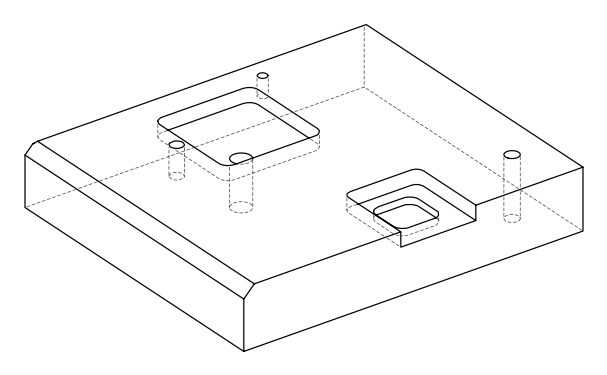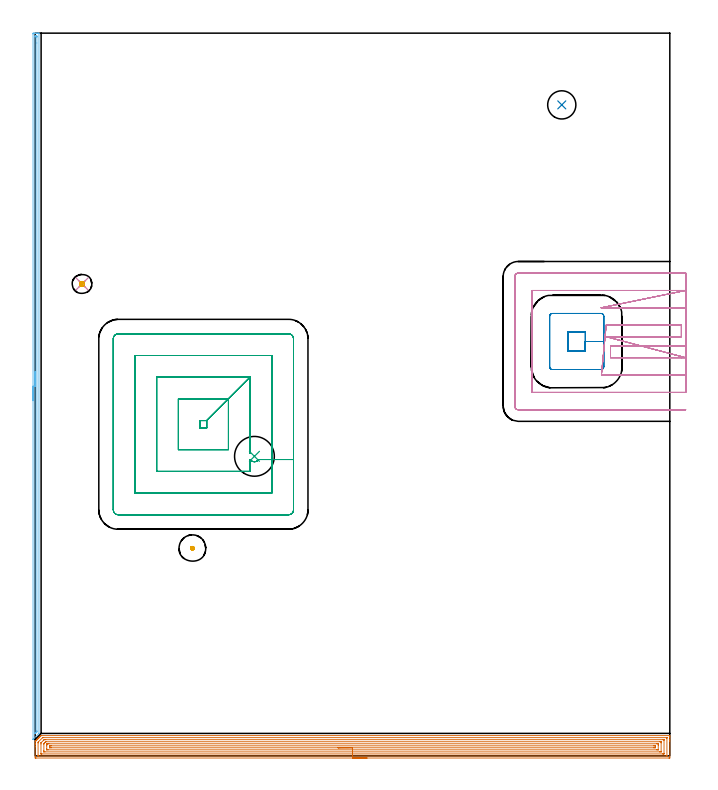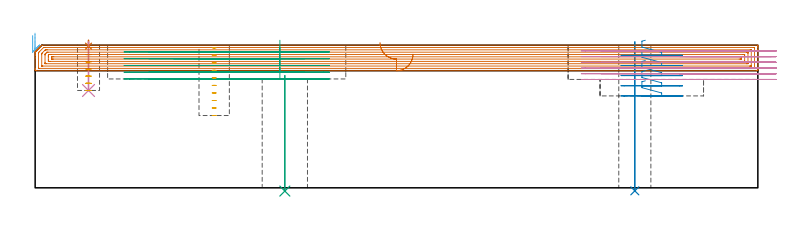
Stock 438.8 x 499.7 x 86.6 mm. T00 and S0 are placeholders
(PLAN: 11 operations, 8 tool changes, 65.2 min)
(1 SPOT_DRILL | STEP1POCKET | NXT0321_9005460120000 | 0.03 min | 3 mm3)
(2 INDEXABLE_INSERT_DRILL_THROUGH_HOLE_FROM_SOLID | STEP1HOLE | NXT0302_010 | 0.36 min | 25812 mm3)
(3 INDEXABLE_INSERT_DRILL_THROUGH_HOLE_FROM_SOLID_1 | STEP1HOLE_1 | NXT0302_026 | 0.29 min | 51371 mm3)
(4 DRILL_BLIND_HOLE_INTO_CENTER | STEP1POCKET | NXT0301_128 | 0.12 min | 2972 mm3)
(5 MILL_ROUGH_BLIND_HOLE_CONTOUR | STEP1POCKET | NXT0201_010 | Spiral | 0.47 min | 894 mm3)
(6 AREA_MILL | FG_CHAMFER_SURFACE | UGT0205_001 | 7.95 min | 4131 mm3)
(7 AREA_MILL_1 | FG_CHAMFER_SURFACE_1 | UGT0205_001 | 21.29 min | 52660 mm3)
(8 MILL_RECTANGULAR_POCKET | POCKET_RECTANGULAR_STRAIGHT | UGT0201_109 | Follow Part, ap 6.35, ae 75% | 2.86 min | 118564 mm3)
(9 MILL_RECTANGULAR_POCKET_1 | POCKET_RECTANGULAR_STRAIGHT_1 | UGT0201_104 | Follow Part, ap 5, ae 75% | 14.6 min | 414827 mm3)
(10 MILL_SLOT | SLOT_PARTIAL_RECTANGULAR | NXT0201_012 | Follow Part, ap 4, ae 75% | 16.8 min | 183762 mm3)
(11 MILL_BLIND_HOLE_FROM_SOLID_MATERIAL | STEP1POCKET_1 | NXT0201_012 | Spiral | 0.46 min | 11373 mm3)
(TOOL NXT0321_9005460120000 | NC Spot Drill, 142deg, 12mm, Carbide, Uncoated | D12 PA142 FL30 Z2)
(TOOL NXT0302_010 | Index. Insert Drill 19.5mm [880-D1950L25-05] | D19.5 PA176 FL98 Z2)
(TOOL NXT0302_026 | Index. Insert Drill 27.5mm [880-D2750L32-03] | D27.5 PA176 FL83 Z2)
(TOOL NXT0301_128 | Carbide Drill 12mm [861.1-1200-036A1-GP GC34] | D12 PA150 FL37.4 Z2)
(TOOL NXT0201_010 | ENDMILL 10mm [2P460-1000-NA 1630] | D10 FL30 Z6)
(TOOL UGT0205_001 | Chamfer Mill 20 x 3 x 45 deg. | D20 FL50 Z2)
(TOOL UGT0201_109 | End Mill 25.4 mm | D25.4 FL25 Z2)
(TOOL UGT0201_104 | End Mill 20 mm | D20 FL22 Z2)
(TOOL NXT0201_012 | ENDMILL 16mm [2P460-1600-NA 1630] | D16 FL38 Z6)
(OP 1 SPOT_DRILL)
G17 G21 G94 G90
T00 M6
G54
G17 G0 G90 X32.4 Y326.3 S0 M3
G43 Z96.6 H0
G94 G81 G98 Z86.023 F250. R89.6
G80
M5
M2
(OP 2 INDEXABLE_INSERT_DRILL_THROUGH_HOLE_FROM_SOLID)
G17 G21 G94 G90
T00 M6
G54
G17 G0 G90 X364.1 Y450.1 S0 M3
G43 Z96.6 H1
G94 G81 G98 Z-1.84 F250. R88.6
G80
M5
M2
(OP 3 INDEXABLE_INSERT_DRILL_THROUGH_HOLE_FROM_SOLID_1)
G17 G21 G94 G90
T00 M6
G54
G17 G0 G90 X151.6 Y207.1 S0 M3
G43 Z96.6 H1
G94 G81 G98 Z-1.98 F250. R68.1
G80
M5
M2
(OP 4 DRILL_BLIND_HOLE_INTO_CENTER)
G17 G21 G94 G90
T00 M6
G54
G17 G0 G90 X32.4 Y326.3 S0 M3
G43 Z96.6 H1
G94 G81 G98 Z59.1 F250. R88.6
G80
M5
M2
(OP 5 MILL_ROUGH_BLIND_HOLE_CONTOUR)
G17 G21 G94 G90
T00 M6
G54
G17 G0 G90 X32.4 Y326.3 S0 M3
G43 Z96.6 H1
Z85.243
G94 G3 X33.003 Y327.397 R0.714 F250.
X31.489 Y327.735 R1.097
X30.965 Y325.389 R1.7
X31.489 Y327.735 R-1.7
X31.227 Y326.562 R0.85
X32.4 Y326.3 R0.85
G0 Z80.886
G3 X33.003 Y327.397 R0.714
X31.489 Y327.735 R1.097
X30.965 Y325.389 R1.7
X31.489 Y327.735 R-1.7
X31.227 Y326.562 R0.85
X32.4 Y326.3 R0.85
G0 Z76.529
G3 X33.003 Y327.397 R0.714
X31.489 Y327.735 R1.097
X30.965 Y325.389 R1.7
X31.489 Y327.735 R-1.7
X31.227 Y326.562 R0.85
X32.4 Y326.3 R0.85
G0 Z72.171
G3 X33.003 Y327.397 R0.714
X31.489 Y327.735 R1.097
X30.965 Y325.389 R1.7
X31.489 Y327.735 R-1.7
X31.227 Y326.562 R0.85
X32.4 Y326.3 R0.85
G0 Z67.814
G3 X33.003 Y327.397 R0.714
X31.489 Y327.735 R1.097
X30.965 Y325.389 R1.7
X31.489 Y327.735 R-1.7
X31.227 Y326.562 R0.85
X32.4 Y326.3 R0.85
G0 Z63.457
G3 X33.003 Y327.397 R0.714
X31.489 Y327.735 R1.097
X30.965 Y325.389 R1.7
X31.489 Y327.735 R-1.7
X31.227 Y326.562 R0.85
X32.4 Y326.3 R0.85
G0 Z59.1
G3 X33.003 Y327.397 R0.714
X31.489 Y327.735 R1.097
X30.965 Y325.389 R1.7
X31.489 Y327.735 R-1.7
X31.227 Y326.562 R0.85
X32.4 Y326.3 R0.85
G0 Z96.6
M5
M2
(OP 6 AREA_MILL)
G17 G21 G94 G90
T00 M6
G54
G17 G0 G90 X-1.5 Y245.55 S1061 M3
G43 Z96.6 H0
Z92.5
G94 G1 Y245.588 Z91.628 F250.
Y245.702 Z90.763
Y245.891 Z89.912
Y246.153 Z89.08
Y246.487 Z88.274
Y246.89 Z87.5
Y247.358 Z86.764
Y247.89 Z86.072
Y248.479 Z85.429
Y249.122 Z84.84
Y249.814 Z84.308
Y250.55 Z83.84
Y251.324 Z83.437
Y252.13 Z83.103
Y252.962 Z82.841
Y253.813 Z82.652
Y254.678 Z82.538
Y255.55 Z82.5
X-1.499 Y499.077 Z82.501
X-1.497 Y499.39
X-1.493 Y499.69 Z82.503
X-1.192 Y499.7 Z82.803
X-0.928 Z83.067
X-0.321 Z83.673
X0.207 Z84.204
X0.55 Z84.546
X1.079 Z85.074
X1.421 Z85.416
X2.358 Z86.358
X2.481 Y499.696 Z86.474
X2.598 Y499.69 Z86.589
X2.6 Y499.524 Z86.6
Y15.597
X2.596 Y15.506 Z86.589
X2.56 Y15.462 Z86.555
X2.385 Y15.285 Z86.384
X-1.462 Y11.437 Z82.535
X-1.496 Y11.415 Z82.502
X-1.499 Y11.418 Z82.499
X-1.5 Y11.576 Z82.5
Y255.55
X-0.086 Z83.914
X-0.085 Y497.048 Z83.915
X-0.084 Y497.29 Z83.916
X-0.081 Y497.616 Z83.919
X-0.079 Y497.688 Z83.921
X0.017 Y497.693 Z84.017
X0.152 Y497.698 Z84.152
X0.55 Y497.699 Z84.55
X1.023 Y497.698 Z85.023
X1.15 Y497.692 Z85.15
X1.175 Y497.691 Z85.175
X1.179 Y497.646 Z85.179
X1.183 Y497.535 Z85.183
X1.185 Y497.29 Z85.185
X1.186 Y496.638 Z85.186
Y492.896
X1.185 Y17.385 Z85.185
X1.184 Y16.735 Z85.184
X1.181 Y16.612 Z85.181
X1.179 Y16.556 Z85.179
X1.131 Y16.491 Z85.131
X0.84 Y16.194 Z84.84
X0.55 Y15.9 Z84.55
X0.401 Y15.75 Z84.401
X0.247 Y15.597 Z84.247
X0.015 Y15.373 Z84.015
X-0.046 Y15.315 Z83.954
X-0.079 Y15.293 Z83.921
X-0.082 Y15.352 Z83.918
X-0.084 Y15.597 Z83.916
X-0.085 Y15.968 Z83.915
X-0.086 Y16.249 Z83.914
Y255.55
Y256.422 Z83.952
Y257.286 Z84.066
Y258.138 Z84.255
Y258.97 Z84.517
Y259.776 Z84.851
Y260.55 Z85.254
Y261.286 Z85.723
Y261.978 Z86.254
Y262.621 Z86.843
Y263.21 Z87.486
Y263.741 Z88.178
Y264.21 Z88.914
Y264.613 Z89.688
Y264.947 Z90.494
Y265.209 Z91.326
Y265.398 Z92.178
Y265.512 Z93.043
Y265.55 Z93.914
G0 Z96.6
M5
M2
(OP 7 AREA_MILL_1)
G17 G21 G94 G90
T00 M6
G54
G17 G0 G90 X229.4 Y-1.5 S1061 M3
G43 Z96.6 H0
Z81.1
G94 G1 X229.362 Z80.228 F250.
X229.248 Z79.364
X229.059 Z78.512
X228.797 Z77.68
X228.463 Z76.874
X228.06 Z76.1
X227.592 Z75.364
X227.06 Z74.672
X226.471 Z74.029
X225.828 Z73.44
X225.136 Z72.908
X224.4 Z72.44
X223.626 Z72.037
X222.82 Z71.703
X221.988 Z71.441
X221.137 Z71.252
X220.272 Z71.138
X219.4 Z71.1
X0.613
X0.009 Y-1.495 Z71.102
X0.006 Y-1.493 Z71.105
X0.002 Y-0.891 Z71.706
X0. Y-0.278 Z72.319
Y6.25 Z78.845
Y7.702 Z80.299
Y8.035 Z80.631
Y8.702 Z81.302
Y9.821 Z82.419
X0.002 Y9.892 Z82.49
X0.018 Y9.918 Z82.518
X0.12 Y10.021 Z82.62
X0.216 Y10.118 Z82.714
X0.316 Y10.216 Z82.815
X0.418 Y10.318 Z82.918
X0.514 Y10.416 Z83.012
X0.613 Y10.513 Z83.113
X0.715 Y10.616 Z83.215
X0.812 Y10.713 Z83.309
X0.911 Y10.811 Z83.411
X1.013 Y10.913 Z83.512
X1.109 Y11.011 Z83.607
X1.209 Y11.109 Z83.708
X1.31 Y11.21 Z83.81
X1.407 Y11.308 Z83.904
X1.506 Y11.407 Z84.006
X1.608 Y11.508 Z84.107
X1.704 Y11.606 Z84.202
X1.804 Y11.704 Z84.304
X1.905 Y11.805 Z84.405
X2.002 Y11.904 Z84.5
X2.102 Y12.002 Z84.601
X2.203 Y12.103 Z84.702
X2.299 Y12.201 Z84.797
X2.399 Y12.3 Z84.899
X2.5 Y12.4 Z85.
X2.597 Y12.499 Z85.095
X2.697 Y12.597 Z85.197
X2.797 Y12.698 Z85.297
X2.894 Y12.796 Z85.392
X2.995 Y12.895 Z85.494
X3.095 Y12.995 Z85.595
X3.192 Y13.094 Z85.69
X3.292 Y13.193 Z85.792
X3.937 Y13.838 Z86.436
X4.053 Y13.952 Z86.548
X4.105 Y13.996 Z86.59
X4.185 Y14. Z86.6
X438.633
X438.79 Y13.997 Z86.588
X438.793 Y13.942 Z86.534
X438.8 Y13.546 Z86.145
Y13.165 Z85.765
Y12.499 Z85.094
Y11.273 Z83.87
Y10.713 Z83.308
Y10.1 Z82.696
X438.799 Y-0.891 Z71.706
X438.794 Y-1.493 Z71.105
X438.791 Y-1.495 Z71.102
X438.187 Y-1.5 Z71.1
X219.4
Y-0.086 Z72.514
X2.312 Y-0.085 Z72.515
X2.138 Y-0.082 Z72.518
X2.026 Y-0.079 Z72.521
X2.009 Y-0.069 Z72.531
X2.007 Y-0.055 Z72.545
X2.004 Y0.001 Z72.601
X2. Y0.4 Z73.
X2.001 Y8.928 Z81.528
X2.004 Y9.323 Z81.923
X2.01 Y9.448 Z82.048
X2.38 Y9.83 Z82.43
X5.078 Y12.527 Z85.127
X5.134 Y12.573 Z85.173
X5.18 Y12.579 Z85.179
X5.28 Y12.582 Z85.182
X5.481 Y12.584 Z85.184
X5.884 Y12.586 Z85.186
X436.488 Y12.585 Z85.185
X436.662 Y12.582 Z85.182
X436.774 Y12.579 Z85.179
X436.791 Y12.569 Z85.169
X436.793 Y12.555 Z85.155
X436.796 Y12.499 Z85.099
X436.8 Y12.1 Z84.7
X436.799 Y0.001 Z72.601
X436.797 Y-0.049 Z72.551
X436.793 Y-0.072 Z72.528
X436.791 Y-0.079 Z72.521
X436.748 Y-0.081 Z72.519
X436.575 Y-0.085 Z72.515
X436.488 Y-0.086 Z72.514
X436.401
X219.4
Y1.328 Z73.928
X4.643 Y1.329 Z73.929
X4.185 Y1.331 Z73.931
X4.034 Y1.334 Z73.934
X4.015 Y1.335 Z73.935
X4.01 Y1.38 Z73.98
X4.004 Y1.478 Z74.078
X4.001 Y1.601 Z74.201
Y8.219 Z80.819
X4.01 Y8.928 Z81.528
X4.023 Y9.012 Z81.612
X4.06 Y9.053 Z81.653
X4.185 Y9.184 Z81.784
X5.713 Y10.713 Z83.313
X5.843 Y10.842 Z83.442
X5.971 Y10.965 Z83.565
X6.194 Y11.164 Z83.764
X6.41 Y11.168 Z83.768
X6.864 Y11.17 Z83.77
X7.299 Y11.171 Z83.771
X434.157
X434.615 Y11.169 Z83.769
X434.766 Y11.166 Z83.766
X434.785 Y11.165 Z83.765
X434.79 Y11.12 Z83.72
X434.796 Y11.022 Z83.622
X434.799 Y10.898 Z83.498
Y1.787 Z74.387
X434.798 Y1.604 Z74.204
X434.79 Y1.417 Z74.017
X434.778 Y1.335 Z73.935
X434.729 Y1.333 Z73.933
X434.615 Y1.331 Z73.931
X434.18 Y1.329 Z73.929
X433.722
X219.4 Y1.328 Z73.928
Y2.743 Z75.343
X6.801
X6.031 Y2.748 Z75.348
X6.014 Y2.749 Z75.349
X6.01 Y2.764 Z75.364
X6.005 Y2.815 Z75.415
X6.002 Y2.919 Z75.519
X6. Y3.127 Z75.727
Y3.543 Z76.143
X6.001 Y8.035 Z80.635
X6.01 Y8.467 Z81.067
X6.024 Y8.564 Z81.164
X6.081 Y8.624 Z81.224
X6.176 Y8.724 Z81.324
X6.377 Y8.928 Z81.528
X6.62 Y9.172 Z81.772
X6.864 Y9.415 Z82.015
X7.069 Y9.616 Z82.216
X7.171 Y9.714 Z82.314
X7.201 Y9.74 Z82.34
X7.241 Y9.75 Z82.35
X7.821 Y9.757 Z82.357
X431.999
X432.769 Y9.752 Z82.352
X432.786 Y9.751 Z82.351
X432.79 Y9.736 Z82.336
X432.795 Y9.685 Z82.285
X432.798 Y9.581 Z82.181
X432.8 Y9.373 Z81.973
Y8.957 Z81.557
Y3.14 Z75.74
X432.798 Y2.924 Z75.524
X432.795 Y2.816 Z75.416
X432.79 Y2.763 Z75.363
X432.784 Y2.749 Z75.349
X432.76 Y2.748 Z75.348
X431.936 Y2.743 Z75.343
X431.872
X219.4
Y4.157 Z76.757
X8.958
X8.65 Y4.158 Z76.758
X8.061 Y4.161 Z76.761
X8.023 Y4.164 Z76.764
X8.01 Y4.172 Z76.772
X8.004 Y4.218 Z76.818
X8.001 Y4.465 Z77.065
X8. Y5.115 Z77.715
Y6.9 Z79.5
X8.001 Y7.143 Z79.743
X8.003 Y7.789 Z80.389
X8.01 Y8.035 Z80.635
X8.023 Y8.112 Z80.712
X8.083 Y8.176 Z80.776
X8.178 Y8.271 Z80.871
X8.246 Y8.336 Z80.936
X8.347 Y8.338 Z80.938
X8.65 Y8.341 Z80.941
X9.236 Y8.343 Z80.943
X9.543
X429.842
X430.15 Y8.342 Z80.942
X430.739 Y8.339 Z80.939
X430.777 Y8.336 Z80.936
X430.79 Y8.328 Z80.928
X430.796 Y8.282 Z80.882
X430.798 Y8.035 Z80.635
X430.8 Y7.385 Z79.985
X430.799 Y4.302 Z76.902
X430.797 Y4.221 Z76.821
X430.794 Y4.181 Z76.781
X430.791 Y4.166 Z76.766
X430.764 Y4.164 Z76.764
X430.455 Y4.159 Z76.759
X430.15 Y4.158 Z76.758
X429.564 Y4.157 Z76.757
X219.4
Y5.571 Z78.171
X11.115
X10.436 Y5.572 Z78.172
X10.22 Y5.574 Z78.174
X10.071 Y5.578 Z78.178
X10.01 Y5.584 Z78.184
X10.007 Y5.619 Z78.219
X10.002 Y5.792 Z78.392
X10.001 Y6.25 Z78.85
X10.003 Y6.683 Z79.283
X10.01 Y6.831 Z79.431
X10.021 Y6.922 Z79.522
X10.097 Y6.924 Z79.524
X10.436 Y6.927 Z79.527
X10.651 Y6.928 Z79.528
X11.329 Y6.929 Z79.529
X427.685
X428.364 Y6.928 Z79.528
X428.58 Y6.926 Z79.526
X428.729 Y6.922 Z79.522
X428.79 Y6.916 Z79.516
X428.793 Y6.881 Z79.481
X428.798 Y6.708 Z79.308
X428.799 Y6.25 Z78.85
X428.797 Y5.817 Z78.417
X428.79 Y5.669 Z78.269
X428.779 Y5.578 Z78.178
X428.703 Y5.576 Z78.176
X428.364 Y5.573 Z78.173
X428.149 Y5.571 Z78.171
X427.471
X219.4
X218.528 Z78.209
X217.664 Z78.323
X216.812 Z78.512
X215.98 Z78.774
X215.174 Z79.108
X214.4 Z79.511
X213.664 Z79.98
X212.972 Z80.511
X212.329 Z81.1
X211.74 Z81.743
X211.209 Z82.435
X210.74 Z83.171
X210.337 Z83.945
X210.003 Z84.751
X209.741 Z85.583
X209.552 Z86.435
X209.438 Z87.3
X209.4 Z88.171
G0 Z96.6
M5
M2
(OP 8 MILL_RECTANGULAR_POCKET)
G17 G21 G94 G90
T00 M6
G54
G17 G0 G90 X370.486 Y293.2 S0 M3
G43 Z96.6 H0
Z89.6
G94 G1 X368.4 Z89.041 F250.
Y279.8 Z85.451
X380.4 Z82.235
Y286.5 Z80.44
Y293.2 F500.
X368.4
Y279.8
X380.4
Y286.5
X393.1
Y304.
G3 X391.2 Y305.9 R1.9
G1 X357.6
G3 X355.7 Y304. R1.9
G1 Y269.
G3 X357.6 Y267.1 R1.9
G1 X391.2
G3 X393.1 Y269. R1.9
G1 Y286.5
Y287.5
G0 X370.486 Y293.2 Z83.44
G1 X368.4 Z82.881 F250.
Y279.8 Z79.291
X380.4 Z76.075
Y286.5 Z74.28
Y293.2 F500.
X368.4
Y279.8
X380.4
Y286.5
X393.1
Y304.
G3 X391.2 Y305.9 R1.9
G1 X357.6
G3 X355.7 Y304. R1.9
G1 Y269.
G3 X357.6 Y267.1 R1.9
G1 X391.2
G3 X393.1 Y269. R1.9
G1 Y286.5
Y287.5
G0 X370.486 Y293.2 Z77.28
G1 X368.4 Z76.721 F250.
Y279.8 Z73.131
X380.4 Z69.915
Y286.5 Z68.12
Y293.2 F500.
X368.4
Y279.8
X380.4
Y286.5
X393.1
Y304.
G3 X391.2 Y305.9 R1.9
G1 X357.6
G3 X355.7 Y304. R1.9
G1 Y269.
G3 X357.6 Y267.1 R1.9
G1 X391.2
G3 X393.1 Y269. R1.9
G1 Y286.5
Y287.5
G0 X370.486 Y293.2 Z71.12
G1 X368.4 Z70.561 F250.
Y279.8 Z66.971
X380.4 Z63.755
Y286.5 Z61.96
Y293.2 F500.
X368.4
Y279.8
X380.4
Y286.5
X393.1
Y304.
G3 X391.2 Y305.9 R1.9
G1 X357.6
G3 X355.7 Y304. R1.9
G1 Y269.
G3 X357.6 Y267.1 R1.9
G1 X391.2
G3 X393.1 Y269. R1.9
G1 Y286.5
Y287.5
G0 X370.486 Y293.2 Z64.96
G1 X368.4 Z64.401 F250.
Y279.8 Z60.811
X380.4 Z57.595
Y286.5 Z55.8
Y293.2 F500.
X368.4
Y279.8
X380.4
Y286.5
X393.1
Y304.
G3 X391.2 Y305.9 R1.9
G1 X357.6
G3 X355.7 Y304. R1.9
G1 Y269.
G3 X357.6 Y267.1 R1.9
G1 X391.2
G3 X393.1 Y269. R1.9
G1 Y286.5
Y287.5
G0 Z96.6
M5
M2
(OP 9 MILL_RECTANGULAR_POCKET_1)
G17 G21 G94 G90
T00 M6
G54
G17 G0 G90 X148.6 Y235.835 S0 M3
G43 Z96.6 H0
Z89.6
G94 G1 Y209.337 Z82.5 F250.
Y261.8 F500.
X118.6 Y231.8
X114.
Y226.7
X118.6
Y231.8
X133.6 Y246.8
X99.
Y211.7
X133.6
Y246.8
X148.6 Y261.8
X84.
Y196.7
X148.6
Y204.862
G3 X149.167 Y204.251 R3.774
X149.468 Y204.023 R3.914
X150.318 Y203.584 R3.91
X153.265 Y203.749 R3.738
X154.098 Y204.314 R3.739
X154.599 Y204.862 R3.746
G1 X163.6
Y276.8
X69.
Y181.7
X163.6
Y204.862
X178.6
Y288.4
G3 X175.2 Y291.8 R3.4
G1 X57.4
G3 X54. Y288.4 R3.4
G1 Y170.1
G3 X57.4 Y166.7 R3.4
G1 X175.2
G3 X178.6 Y170.1 R3.4
G1 Y204.862
Y205.862
G0 X148.6 Y235.835 Z85.5
G1 Y209.337 Z78.4 F250.
Y261.8 F500.
X118.6 Y231.8
X114.
Y226.7
X118.6
Y231.8
X133.6 Y246.8
X99.
Y211.7
X133.6
Y246.8
X148.6 Y261.8
X84.
Y196.7
X148.6
Y204.862
G3 X149.167 Y204.251 R3.774
X149.455 Y204.032 R3.914
X150.318 Y203.584 R3.91
X151.451 Y203.36 R3.738
X154.098 Y204.314 R3.739
X154.599 Y204.862 R3.746
G1 X163.6
Y276.8
X69.
Y181.7
X163.6
Y204.862
X178.6
Y288.4
G3 X175.2 Y291.8 R3.4
G1 X57.4
G3 X54. Y288.4 R3.4
G1 Y170.1
G3 X57.4 Y166.7 R3.4
G1 X175.2
G3 X178.6 Y170.1 R3.4
G1 Y204.862
Y205.862
G0 X148.6 Y235.835 Z81.4
G1 Y209.337 Z74.3 F250.
Y261.8 F500.
X118.6 Y231.8
X114.
Y226.7
X118.6
Y231.8
X133.6 Y246.8
X99.
Y211.7
X133.6
Y246.8
X148.6 Y261.8
X84.
Y196.7
X148.6
Y204.862
G3 X149.167 Y204.251 R3.772
X149.454 Y204.033 R3.914
X150.32 Y203.583 R3.911
X154.098 Y204.314 R3.74
X154.599 Y204.862 R3.746
G1 X163.6
Y276.8
X69.
Y181.7
X163.6
Y204.862
X178.6
Y288.4
G3 X175.2 Y291.8 R3.4
G1 X57.4
G3 X54. Y288.4 R3.4
G1 Y170.1
G3 X57.4 Y166.7 R3.4
G1 X175.2
G3 X178.6 Y170.1 R3.4
G1 Y204.862
Y205.862
G0 X148.6 Y235.835 Z77.3
G1 Y209.337 Z70.2 F250.
Y261.8 F500.
X118.6 Y231.8
X114.
Y226.7
X118.6
Y231.8
X133.6 Y246.8
X99.
Y211.7
X133.6
Y246.8
X148.6 Y261.8
X84.
Y196.7
X148.6
Y204.862
G3 X149.167 Y204.251 R3.774
X149.456 Y204.032 R3.911
X150.318 Y203.584 R3.91
X150.517 Y203.518 R3.738
X154.098 Y204.314 R3.74
X154.599 Y204.862 R3.746
G1 X163.6
Y276.8
X69.
Y181.7
X163.6
Y204.862
X178.6
Y288.4
G3 X175.2 Y291.8 R3.4
G1 X57.4
G3 X54. Y288.4 R3.4
G1 Y170.1
G3 X57.4 Y166.7 R3.4
G1 X175.2
G3 X178.6 Y170.1 R3.4
G1 Y204.862
Y205.862
G0 X148.6 Y235.835 Z73.2
G1 Y209.337 Z66.1 F250.
Y261.8 F500.
X118.6 Y231.8
X114.
Y226.7
X118.6
Y231.8
X133.6 Y246.8
X99.
Y211.7
X133.6
Y246.8
X148.6 Y261.8
X84.
Y196.7
X148.6
Y204.862
G3 X149.167 Y204.251 R3.774
X149.455 Y204.032 R3.914
X150.318 Y203.584 R3.91
X153.293 Y203.762 R3.738
X154.098 Y204.314 R3.739
X154.599 Y204.862 R3.746
G1 X163.6
Y276.8
X69.
Y181.7
X163.6
Y204.862
X178.6
Y288.4
G3 X175.2 Y291.8 R3.4
G1 X57.4
G3 X54. Y288.4 R3.4
G1 Y170.1
G3 X57.4 Y166.7 R3.4
G1 X175.2
G3 X178.6 Y170.1 R3.4
G1 Y204.862
Y205.862
G0 Z96.6
M5
M2
(OP 10 MILL_SLOT)
G17 G21 G94 G90
T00 M6
G54
G17 G0 G90 X449.8 Y283.3 S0 M3
G43 Z96.6 H1
Z83.133
G94 G1 X446.8 F250.
X397.8 F500.
Y275.3
X446.8
X449.8 F250.
X394.8 Y289.8 F500.
X397.8 F250.
X446.8 F500.
Y297.8
X397.8
X394.8 F250.
X391.52 Y263.3 F500.
X394.52 F250.
X446.8 F500.
X449.8 F250.
Y309.8
X446.8
X394.339 F500.
X391.339 F250.
X449.8 Y321.8 F500.
X446.8 F250.
X343.6 F500.
Y251.3
X446.8
X449.8 F250.
Y333.8
X446.8
X334. F500.
G3 X331.6 Y331.4 R2.4
G1 Y241.7
G3 X334. Y239.3 R2.4
G1 X446.8
X449.8 F250.
G0 Y283.3 Z79.667
G1 X446.8
X397.8 F500.
Y275.3
X446.8
X449.8 F250.
X394.8 Y289.8 F500.
X397.8 F250.
X446.8 F500.
Y297.8
X397.8
X394.8 F250.
X391.51 Y263.3 F500.
X394.51 F250.
X446.8 F500.
X449.8 F250.
Y309.8
X446.8
X394.339 F500.
X391.339 F250.
X449.8 Y321.8 F500.
X446.8 F250.
X343.6 F500.
Y251.3
X446.8
X449.8 F250.
Y333.8
X446.8
X334. F500.
G3 X331.6 Y331.4 R2.4
G1 Y241.7
G3 X334. Y239.3 R2.4
G1 X446.8
X449.8 F250.
G0 Y283.3 Z76.2
G1 X446.8
X397.8 F500.
Y275.3
X446.8
X449.8 F250.
X394.8 Y289.8 F500.
X397.8 F250.
X446.8 F500.
Y297.8
X397.8
X394.8 F250.
X391.51 Y263.3 F500.
X394.51 F250.
X446.8 F500.
X449.8 F250.
Y309.8
X446.8
X394.337 F500.
X391.337 F250.
X449.8 Y321.8 F500.
X446.8 F250.
X343.6 F500.
Y251.3
X446.8
X449.8 F250.
Y333.8
X446.8
X334. F500.
G3 X331.6 Y331.4 R2.4
G1 Y241.7
G3 X334. Y239.3 R2.4
G1 X446.8
X449.8 F250.
G0 Y283.3 Z72.733
G1 X446.8
X397.8 F500.
Y275.3
X446.8
X449.8 F250.
X394.8 Y289.8 F500.
X397.8 F250.
X446.8 F500.
Y297.8
X397.8
X394.8 F250.
X391.51 Y263.3 F500.
X394.51 F250.
X446.8 F500.
X449.8 F250.
Y309.8
X446.8
X394.337 F500.
X391.337 F250.
X449.8 Y321.8 F500.
X446.8 F250.
X343.6 F500.
Y251.3
X446.8
X449.8 F250.
Y333.8
X446.8
X334. F500.
G3 X331.6 Y331.4 R2.4
G1 Y241.7
G3 X334. Y239.3 R2.4
G1 X446.8
X449.8 F250.
G0 Y283.3 Z69.267
G1 X446.8
X397.8 F500.
Y275.3
X446.8
X449.8 F250.
X394.8 Y289.8 F500.
X397.8 F250.
X446.8 F500.
Y297.8
X397.8
X394.8 F250.
X391.51 Y263.3 F500.
X394.51 F250.
X446.8 F500.
X449.8 F250.
Y309.8
X446.8
X394.339 F500.
X391.339 F250.
X449.8 Y321.8 F500.
X446.8 F250.
X343.6 F500.
Y251.3
X446.8
X449.8 F250.
Y333.8
X446.8
X334. F500.
G3 X331.6 Y331.4 R2.4
G1 Y241.7
G3 X334. Y239.3 R2.4
G1 X446.8
X449.8 F250.
G0 Y283.3 Z65.8
G1 X446.8
X397.8 F500.
Y275.3
X446.8
X449.8 F250.
X394.8 Y289.8 F500.
X397.8 F250.
X446.8 F500.
Y297.8
X397.8
X394.8 F250.
X391.51 Y263.3 F500.
X394.51 F250.
X446.8 F500.
X449.8 F250.
Y309.8
X446.8
X394.339 F500.
X391.339 F250.
X449.8 Y321.8 F500.
X446.8 F250.
X343.6 F500.
Y251.3
X446.8
X449.8 F250.
Y333.8
X446.8
X334. F500.
G3 X331.6 Y331.4 R2.4
G1 Y241.7
G3 X334. Y239.3 R2.4
G1 X446.8
X449.8 F250.
G0 Z96.6
M5
M2
(OP 11 MILL_BLIND_HOLE_FROM_SOLID_MATERIAL)
G17 G21 G94 G90
T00 M6
G54
G17 G0 G90 X108.7 Y143.6 S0 M3
G43 Z96.6 H1
Z85.03
G94 G3 X109.3 Y144.2 R0.6 F250.
X108.7 Y144.8 R0.6
X107.5 Y143.6 R1.2
X108.7 Y144.8 R-1.2
X108.1 Y144.2 R0.6
X108.7 Y143.6 R0.6
G0 Z80.46
G3 X109.3 Y144.2 R0.6
X108.7 Y144.8 R0.6
X107.5 Y143.6 R1.2
X108.7 Y144.8 R-1.2
X108.1 Y144.2 R0.6
X108.7 Y143.6 R0.6
G0 Z75.89
G3 X109.3 Y144.2 R0.6
X108.7 Y144.8 R0.6
X107.5 Y143.6 R1.2
X108.7 Y144.8 R-1.2
X108.1 Y144.2 R0.6
X108.7 Y143.6 R0.6
G0 Z71.32
G3 X109.3 Y144.2 R0.6
X108.7 Y144.8 R0.6
X107.5 Y143.6 R1.2
X108.7 Y144.8 R-1.2
X108.1 Y144.2 R0.6
X108.7 Y143.6 R0.6
G0 Z66.75
G3 X109.3 Y144.2 R0.6
X108.7 Y144.8 R0.6
X107.5 Y143.6 R1.2
X108.7 Y144.8 R-1.2
X108.1 Y144.2 R0.6
X108.7 Y143.6 R0.6
G0 Z62.18
G3 X109.3 Y144.2 R0.6
X108.7 Y144.8 R0.6
X107.5 Y143.6 R1.2
X108.7 Y144.8 R-1.2
X108.1 Y144.2 R0.6
X108.7 Y143.6 R0.6
G0 Z57.61
G3 X109.3 Y144.2 R0.6
X108.7 Y144.8 R0.6
X107.5 Y143.6 R1.2
X108.7 Y144.8 R-1.2
X108.1 Y144.2 R0.6
X108.7 Y143.6 R0.6
G0 Z53.04
G3 X109.3 Y144.2 R0.6
X108.7 Y144.8 R0.6
X107.5 Y143.6 R1.2
X108.7 Y144.8 R-1.2
X108.1 Y144.2 R0.6
X108.7 Y143.6 R0.6
G0 Z48.47
G3 X109.3 Y144.2 R0.6
X108.7 Y144.8 R0.6
X107.5 Y143.6 R1.2
X108.7 Y144.8 R-1.2
X108.1 Y144.2 R0.6
X108.7 Y143.6 R0.6
G0 Z43.9
G3 X109.3 Y144.2 R0.6
X108.7 Y144.8 R0.6
X107.5 Y143.6 R1.2
X108.7 Y144.8 R-1.2
X108.1 Y144.2 R0.6
X108.7 Y143.6 R0.6
G0 Z96.6
M5
M2
